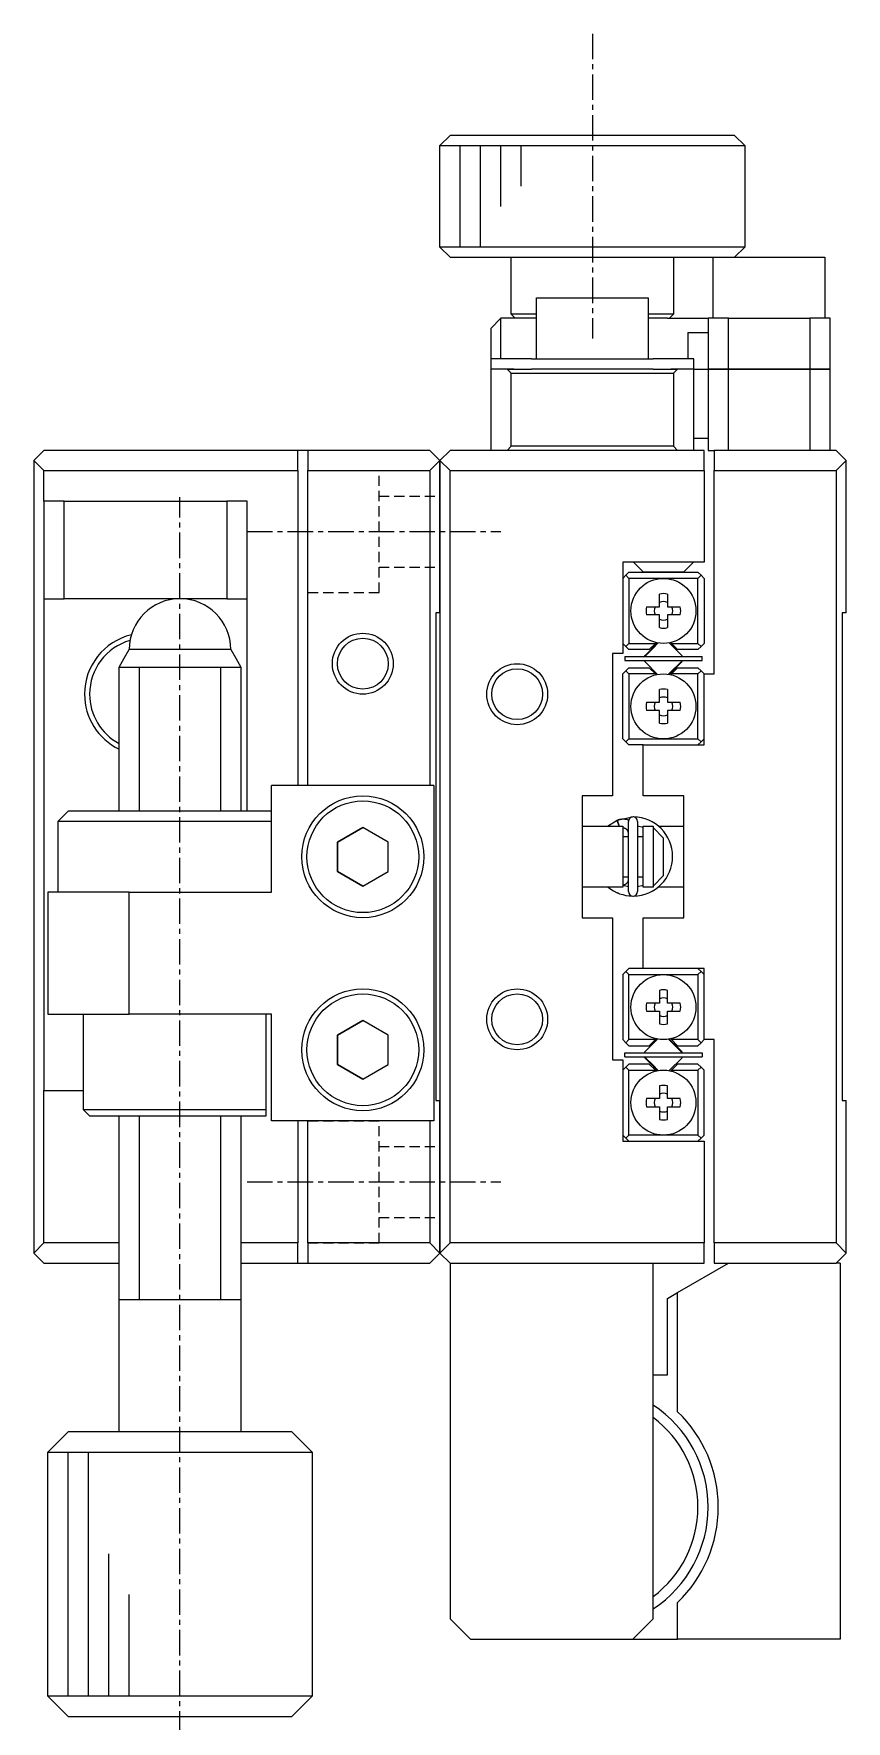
# Model space of a CAD drawing. Extents: x 7 to 335, y 10 to 221.
# Drawn here: x 294.6 to 334.6, y 85.8 to 168.8 of the extents above; entities that cross this region are included whole.
import ezdxf

# ---------------------------------------------------------------- set-up
doc = ezdxf.new("R2010")
doc.units = 0
doc.linetypes.add('CENTER', pattern=[2, 1.25, -0.25, 0.25, -0.25])
doc.linetypes.add('DASHED', pattern=[0.75, 0.5, -0.25])
doc.layers.get('0').update_dxf_attribs({"linetype": 'CONTINUOUS'})
doc.layers.add('CENTER', color=1, linetype='CENTER')

msp = doc.modelspace()

# ---------------------------------------------------------------- linework, layer by layer
at = {"color": 7, "linetype": 'CONTINUOUS'}
for p, q in [((314.647, 163.32), (315.147, 163.82)), ((329.147, 163.82), (315.147, 163.82)), ((315.147, 163.82), (315.147, 163.82)), ((329.147, 163.82), (329.647, 163.32)), ((314.647, 163.32), (314.648, 163.32)), ((314.647, 158.32), (314.647, 163.32)), ((314.648, 163.32), (329.647, 163.32)), ((329.647, 163.32), (329.647, 158.32)), ((329.647, 158.32), (314.647, 158.32)), ((315.147, 157.82), (314.647, 158.32)), ((315.147, 157.82), (328.097, 157.82)), ((315.147, 157.82), (318.147, 157.82)), ((318.147, 157.82), (326.147, 157.82)), ((318.147, 157.82), (326.147, 157.82)), ((318.147, 155.02), (318.147, 157.82)), ((326.147, 157.82), (328.097, 157.82)), ((326.147, 157.82), (326.147, 155.02)), ((328.097, 157.82), (333.597, 157.82)), ((328.097, 154.82), (328.097, 157.82)), ((329.647, 158.32), (329.147, 157.82)), ((333.597, 157.82), (333.597, 154.82)), ((319.397, 155.82), (324.897, 155.82)), ((319.397, 152.82), (319.397, 155.82)), ((324.897, 155.82), (324.897, 152.82)), ((317.647, 154.82), (317.147, 154.32)), ((317.647, 152.82), (317.647, 154.82)), ((319.397, 154.82), (317.647, 154.82)), ((319.397, 155.02), (318.147, 155.02)), ((318.347, 154.82), (318.147, 155.02)), ((326.147, 155.02), (324.897, 155.02)), ((325.847, 154.82), (324.897, 154.82)), ((325.847, 154.82), (327.847, 154.82)), ((326.147, 155.02), (325.947, 154.82)), ((328.847, 154.82), (327.847, 154.82)), ((327.847, 154.82), (327.847, 152.32)), ((328.847, 152.32), (328.847, 154.82)), ((328.847, 154.82), (332.847, 154.82)), ((332.847, 154.82), (332.847, 152.32)), ((333.847, 154.82), (332.847, 154.82)), ((333.847, 152.32), (333.847, 154.82)), ((317.147, 154.32), (317.147, 152.82)), ((326.847, 154.12), (326.847, 152.82)), ((326.847, 154.12), (327.847, 154.12)), ((317.147, 152.82), (317.147, 152.32)), ((319.147, 152.82), (317.147, 152.82)), ((319.147, 152.82), (325.147, 152.82)), ((327.147, 152.82), (325.147, 152.82)), ((327.147, 152.32), (327.147, 152.82)), ((317.947, 152.32), (317.147, 152.32)), ((317.147, 152.32), (317.147, 148.32)), ((317.947, 152.32), (318.147, 152.12)), ((318.275, 152.32), (317.947, 152.32)), ((317.947, 152.32), (318.275, 152.32)), ((318.147, 148.52), (318.147, 152.12)), ((318.147, 152.12), (326.147, 152.12)), ((318.275, 152.32), (319.147, 152.32)), ((325.147, 152.32), (319.147, 152.32)), ((325.147, 152.32), (326.019, 152.32)), ((326.347, 152.32), (326.019, 152.32)), ((326.019, 152.32), (326.347, 152.32)), ((326.147, 152.12), (326.347, 152.32)), ((326.147, 152.12), (326.147, 148.52)), ((327.147, 152.32), (326.347, 152.32)), ((327.147, 148.32), (327.147, 152.32)), ((327.147, 152.32), (327.847, 152.32)), ((327.847, 152.32), (328.847, 152.32)), ((328.847, 152.32), (327.847, 152.32)), ((327.847, 152.32), (327.847, 148.32)), ((332.847, 152.32), (328.847, 152.32)), ((328.847, 148.32), (328.847, 152.32)), ((328.847, 152.32), (332.847, 152.32)), ((332.847, 152.32), (333.847, 152.32)), ((333.847, 152.32), (332.847, 152.32)), ((332.847, 152.32), (332.847, 148.32)), ((333.847, 148.32), (333.847, 152.32)), ((327.147, 148.92), (327.847, 148.92)), ((294.647, 147.82), (295.147, 148.32)), ((295.147, 147.32), (294.647, 147.82)), ((294.647, 147.82), (294.647, 108.82)), ((307.647, 148.32), (295.147, 148.32)), ((307.647, 147.32), (307.647, 148.32)), ((308.147, 148.32), (307.647, 148.32)), ((314.147, 148.32), (308.147, 148.32)), ((308.147, 148.32), (308.147, 147.32)), ((314.647, 147.82), (314.147, 148.32)), ((314.147, 147.32), (314.647, 147.82)), ((314.647, 147.82), (315.147, 148.32)), ((315.147, 147.32), (314.647, 147.82)), ((314.647, 147.82), (314.647, 108.82)), ((314.647, 140.32), (314.647, 147.82)), ((327.647, 148.32), (315.147, 148.32)), ((318.147, 148.52), (317.947, 148.32)), ((326.147, 148.52), (318.147, 148.52)), ((326.347, 148.32), (326.147, 148.52)), ((327.647, 147.32), (327.647, 148.32)), ((327.847, 148.32), (328.147, 148.32)), ((334.147, 148.32), (328.147, 148.32)), ((328.147, 148.32), (328.147, 147.32)), ((334.647, 147.82), (334.147, 148.32)), ((334.147, 147.32), (334.647, 147.82)), ((334.647, 140.32), (334.647, 147.82)), ((295.147, 145.82), (295.147, 147.32)), ((295.147, 147.32), (307.647, 147.32)), ((307.647, 147.32), (307.647, 131.82)), ((308.147, 147.32), (314.147, 147.32)), ((308.147, 131.82), (308.147, 147.32)), ((314.147, 147.32), (314.147, 131.82)), ((315.147, 147.32), (327.647, 147.32)), ((315.147, 109.32), (315.147, 147.32)), ((327.647, 147.32), (327.647, 142.82)), ((328.147, 147.32), (334.147, 147.32)), ((328.147, 137.32), (328.147, 147.32)), ((334.147, 147.32), (334.147, 109.32)), ((295.147, 145.82), (295.147, 141.02)), ((296.147, 145.82), (295.147, 145.82)), ((296.147, 141.02), (296.147, 145.82)), ((296.147, 145.82), (304.147, 145.82)), ((304.147, 145.82), (304.147, 141.02)), ((305.147, 145.82), (304.147, 145.82)), ((305.147, 141.02), (305.147, 145.82)), ((327.647, 142.82), (323.647, 142.82)), ((323.647, 142.82), (323.647, 138.32)), ((323.647, 142.02), (323.797, 142.17)), ((323.947, 142.32), (323.797, 142.17)), ((323.797, 142.17), (323.947, 142.02)), ((323.947, 142.32), (327.347, 142.32)), ((325.647, 142.02), (323.947, 142.02)), ((323.947, 142.02), (323.947, 138.82)), ((324.397, 142.59), (324.166, 142.82)), ((324.647, 142.34), (324.397, 142.59)), ((324.647, 142.34), (326.647, 142.34)), ((327.347, 142.02), (325.647, 142.02)), ((326.897, 142.59), (326.647, 142.34)), ((327.128, 142.82), (326.897, 142.59)), ((327.497, 142.17), (327.347, 142.32)), ((327.347, 142.02), (327.497, 142.17)), ((327.347, 138.82), (327.347, 142.02)), ((327.497, 142.17), (327.647, 142.02)), ((327.647, 142.02), (327.647, 138.82)), ((325.447, 140.62), (325.447, 141.246)), ((325.847, 141.246), (325.847, 140.62)), ((295.147, 141.02), (296.147, 141.02)), ((295.147, 141.02), (295.147, 116.82)), ((304.147, 141.02), (296.147, 141.02)), ((304.147, 141.02), (305.147, 141.02)), ((305.147, 130.57), (305.147, 141.02)), ((324.821, 140.62), (325.447, 140.62)), ((325.847, 140.62), (326.473, 140.62)), ((314.447, 140.32), (314.447, 116.32)), ((314.647, 140.32), (314.447, 140.32)), ((325.447, 140.22), (324.821, 140.22)), ((325.447, 139.594), (325.447, 140.22)), ((326.473, 140.22), (325.847, 140.22)), ((325.847, 140.22), (325.847, 139.594)), ((334.447, 140.32), (334.447, 116.32)), ((334.647, 140.32), (334.447, 140.32)), ((323.797, 138.67), (323.647, 138.82)), ((323.947, 138.82), (323.797, 138.67)), ((323.947, 138.82), (325.248, 138.82)), ((324.746, 138.229), (325.362, 138.846)), ((324.948, 138.52), (325.248, 138.82)), ((325.134, 138.583), (325.392, 138.841)), ((325.248, 138.82), (325.289, 138.861)), ((325.932, 138.846), (326.549, 138.229)), ((326.005, 138.861), (326.046, 138.82)), ((326.046, 138.82), (327.347, 138.82)), ((326.046, 138.82), (326.346, 138.52)), ((327.497, 138.67), (327.347, 138.82)), ((327.647, 138.82), (327.497, 138.67)), ((298.847, 137.654), (299.097, 138.087)), ((299.097, 138.087), (299.347, 138.52)), ((301.87, 138.52), (299.347, 138.52)), ((304.347, 138.52), (301.87, 138.52)), ((304.347, 138.52), (304.597, 138.087)), ((304.597, 138.087), (304.847, 137.654)), ((323.147, 138.32), (323.147, 131.32)), ((323.647, 138.32), (323.147, 138.32)), ((323.747, 138.17), (327.547, 138.17)), ((323.747, 138.17), (323.747, 137.97)), ((323.747, 137.97), (327.547, 137.97)), ((323.797, 138.67), (323.947, 138.52)), ((324.948, 138.52), (323.947, 138.52)), ((324.746, 138.194), (325.134, 138.583)), ((325.362, 137.295), (324.746, 137.911)), ((326.549, 137.947), (325.902, 137.3)), ((326.549, 137.911), (325.932, 137.295)), ((327.347, 138.52), (326.346, 138.52)), ((327.347, 138.52), (327.497, 138.67)), ((327.547, 137.97), (327.547, 138.17)), ((298.847, 137.654), (301.874, 137.654)), ((298.847, 130.57), (298.847, 137.654)), ((301.874, 137.654), (304.847, 137.654)), ((304.847, 137.654), (304.847, 130.57)), ((323.647, 137.32), (323.797, 137.47)), ((323.647, 134.12), (323.647, 137.32)), ((323.947, 137.62), (323.797, 137.47)), ((323.797, 137.47), (323.947, 137.32)), ((323.947, 137.62), (324.948, 137.62)), ((323.947, 137.32), (323.947, 134.12)), ((325.248, 137.32), (323.947, 137.32)), ((325.248, 137.32), (324.948, 137.62)), ((325.289, 137.28), (325.248, 137.32)), ((326.046, 137.32), (326.005, 137.28)), ((326.346, 137.62), (326.046, 137.32)), ((327.347, 137.32), (326.046, 137.32)), ((326.346, 137.62), (327.347, 137.62)), ((327.497, 137.47), (327.347, 137.62)), ((327.347, 137.32), (327.497, 137.47)), ((327.347, 134.12), (327.347, 137.32)), ((327.497, 137.47), (327.647, 137.32)), ((327.647, 137.32), (328.147, 137.32)), ((327.647, 133.82), (327.647, 137.32)), ((325.447, 135.92), (325.447, 136.546)), ((325.847, 136.546), (325.847, 135.92)), ((324.821, 135.92), (325.447, 135.92)), ((325.447, 135.52), (324.821, 135.52)), ((325.447, 134.894), (325.447, 135.52)), ((325.847, 135.92), (326.473, 135.92)), ((326.473, 135.52), (325.847, 135.52)), ((325.847, 135.52), (325.847, 134.894)), ((323.797, 133.97), (323.647, 134.12)), ((323.947, 134.12), (323.797, 133.97)), ((323.797, 133.97), (323.947, 133.82)), ((323.947, 134.12), (325.647, 134.12)), ((324.647, 133.82), (323.947, 133.82)), ((324.647, 133.82), (327.647, 133.82)), ((324.647, 131.32), (324.647, 133.82)), ((325.647, 134.12), (327.347, 134.12)), ((327.497, 133.97), (327.347, 134.12)), ((327.347, 133.82), (327.497, 133.97)), ((327.647, 134.12), (327.497, 133.97)), ((314.347, 131.82), (306.347, 131.82)), ((306.347, 126.57), (306.347, 131.82)), ((314.347, 131.82), (314.347, 115.32)), ((321.647, 131.32), (321.647, 125.32)), ((323.147, 131.32), (321.647, 131.32)), ((326.647, 131.32), (324.647, 131.32)), ((326.647, 129.395), (326.647, 131.32)), ((295.847, 130.07), (296.347, 130.57)), ((306.347, 130.57), (296.347, 130.57)), ((295.847, 130.07), (306.347, 130.07)), ((295.847, 126.57), (295.847, 130.07)), ((310.847, 129.764), (309.597, 129.042)), ((309.597, 129.042), (310.847, 129.764)), ((312.097, 129.042), (310.847, 129.764)), ((321.647, 129.82), (323.647, 129.82)), ((322.889, 129.821), (323.371, 130.122)), ((323.338, 130.107), (323.362, 130.118)), ((323.362, 130.118), (324.121, 130.284)), ((323.362, 130.118), (323.461, 129.82)), ((323.367, 130.12), (323.366, 130.116)), ((323.366, 130.116), (323.366, 130.111)), ((323.366, 130.111), (323.366, 130.104)), ((323.366, 130.104), (323.367, 130.096)), ((323.369, 130.122), (323.367, 130.12)), ((323.367, 130.096), (323.368, 130.087)), ((323.368, 130.087), (323.371, 130.076)), ((323.372, 130.123), (323.369, 130.122)), ((323.37, 130.123), (323.401, 130.136)), ((323.371, 130.076), (323.373, 130.064)), ((323.373, 130.064), (323.377, 130.052)), ((323.377, 130.052), (323.381, 130.038)), ((323.381, 130.038), (323.386, 130.023)), ((323.386, 130.023), (323.391, 130.007)), ((323.391, 130.007), (323.397, 129.991)), ((323.397, 129.991), (323.403, 129.975)), ((323.401, 130.136), (323.435, 130.148)), ((323.403, 129.975), (323.41, 129.957)), ((323.41, 129.957), (323.417, 129.94)), ((323.417, 129.94), (323.424, 129.922)), ((323.424, 129.922), (323.432, 129.905)), ((323.432, 129.905), (323.439, 129.887)), ((323.435, 130.148), (323.469, 130.158)), ((323.439, 129.887), (323.447, 129.87)), ((323.447, 129.87), (323.455, 129.853)), ((323.455, 129.853), (323.463, 129.836)), ((323.463, 129.836), (323.471, 129.82)), ((323.469, 130.158), (323.504, 130.166)), ((323.504, 130.166), (323.539, 130.173)), ((323.539, 130.173), (323.575, 130.178)), ((323.575, 130.178), (323.61, 130.181)), ((323.61, 130.181), (323.646, 130.183)), ((323.646, 130.183), (323.681, 130.182)), ((323.647, 129.82), (323.647, 126.82)), ((323.652, 129.733), (323.647, 129.732)), ((323.666, 129.732), (323.652, 129.733)), ((323.679, 129.732), (323.666, 129.732)), ((323.693, 129.73), (323.679, 129.732)), ((323.681, 130.182), (323.717, 130.18)), ((323.706, 129.728), (323.693, 129.73)), ((323.72, 129.725), (323.706, 129.728)), ((323.717, 130.18), (323.753, 130.176)), ((323.733, 129.721), (323.72, 129.725)), ((323.746, 129.717), (323.733, 129.721)), ((323.758, 129.712), (323.746, 129.717)), ((323.753, 130.176), (323.788, 130.17)), ((323.771, 129.707), (323.758, 129.712)), ((323.783, 129.7), (323.771, 129.707)), ((323.794, 129.694), (323.783, 129.7)), ((323.788, 130.17), (323.823, 130.163)), ((323.806, 129.686), (323.794, 129.694)), ((323.817, 129.678), (323.806, 129.686)), ((323.827, 129.67), (323.817, 129.678)), ((323.823, 130.163), (323.857, 130.154)), ((323.837, 129.661), (323.827, 129.67)), ((323.847, 129.652), (323.837, 129.661)), ((323.856, 129.642), (323.847, 129.652)), ((323.865, 129.632), (323.856, 129.642)), ((323.857, 130.154), (323.891, 130.143)), ((323.873, 129.621), (323.865, 129.632)), ((323.881, 129.61), (323.873, 129.621)), ((323.888, 129.598), (323.881, 129.61)), ((323.894, 129.586), (323.888, 129.598)), ((323.891, 130.143), (323.925, 130.13)), ((323.9, 129.574), (323.894, 129.586)), ((323.906, 129.562), (323.9, 129.574)), ((323.91, 129.549), (323.906, 129.562)), ((323.914, 129.537), (323.91, 129.549)), ((323.925, 130.13), (323.936, 130.126)), ((323.926, 126.611), (323.926, 130.061)), ((324.376, 130.061), (324.376, 126.611)), ((324.647, 129.753), (324.376, 129.82)), ((324.647, 126.82), (324.647, 129.82)), ((324.647, 129.82), (325.147, 129.82)), ((325.147, 129.82), (325.147, 129.766)), ((325.147, 129.766), (325.147, 126.875)), ((325.647, 129.237), (325.147, 129.766)), ((325.413, 129.82), (326.647, 129.82)), ((309.597, 129.042), (309.597, 127.599)), ((309.597, 127.599), (309.597, 129.042)), ((312.097, 127.599), (312.097, 129.042)), ((323.647, 129.32), (323.926, 129.32)), ((323.918, 129.524), (323.914, 129.537)), ((323.921, 129.51), (323.918, 129.524)), ((323.923, 129.497), (323.921, 129.51)), ((323.925, 129.484), (323.923, 129.497)), ((323.926, 129.47), (323.925, 129.484)), ((323.926, 129.458), (323.926, 129.47)), ((324.376, 129.32), (324.647, 129.32)), ((325.647, 127.404), (325.647, 129.237)), ((326.647, 127.245), (326.647, 129.395)), ((309.597, 127.599), (310.847, 126.877)), ((310.847, 126.877), (309.597, 127.599)), ((310.847, 126.877), (312.097, 127.599)), ((323.926, 127.32), (323.647, 127.32)), ((323.868, 127.045), (323.876, 127.055)), ((323.876, 127.055), (323.884, 127.067)), ((323.884, 127.067), (323.891, 127.078)), ((323.891, 127.078), (323.897, 127.09)), ((323.897, 127.09), (323.903, 127.103)), ((323.903, 127.103), (323.908, 127.115)), ((323.908, 127.115), (323.912, 127.128)), ((323.912, 127.128), (323.916, 127.141)), ((323.916, 127.141), (323.919, 127.154)), ((323.919, 127.154), (323.922, 127.167)), ((323.922, 127.167), (323.924, 127.18)), ((323.924, 127.18), (323.925, 127.194)), ((323.925, 127.194), (323.926, 127.207)), ((323.926, 127.207), (323.926, 127.215)), ((324.647, 127.32), (324.376, 127.32)), ((325.147, 126.875), (325.647, 127.404)), ((326.647, 125.32), (326.647, 127.245)), ((295.347, 126.57), (295.347, 120.57)), ((299.347, 126.57), (295.347, 126.57)), ((299.347, 120.57), (299.347, 126.57)), ((299.347, 126.57), (306.347, 126.57)), ((323.647, 126.82), (321.647, 126.82)), ((323.37, 126.55), (323.349, 126.56)), ((323.369, 126.55), (323.37, 126.549)), ((323.37, 126.549), (323.372, 126.549)), ((323.416, 126.531), (323.37, 126.549)), ((323.372, 126.549), (323.372, 126.55)), ((323.375, 126.549), (323.372, 126.549)), ((323.42, 126.53), (323.416, 126.531)), ((323.422, 126.529), (323.42, 126.53)), ((323.427, 126.527), (323.422, 126.529)), ((323.43, 126.526), (323.427, 126.527)), ((323.431, 126.526), (323.43, 126.526)), ((323.433, 126.525), (323.431, 126.526)), ((323.647, 126.94), (323.656, 126.939)), ((323.647, 126.922), (323.926, 126.852)), ((323.656, 126.939), (323.67, 126.94)), ((323.67, 126.94), (323.684, 126.941)), ((323.684, 126.941), (323.697, 126.943)), ((323.697, 126.943), (323.711, 126.945)), ((323.711, 126.945), (323.724, 126.948)), ((323.724, 126.948), (323.737, 126.952)), ((323.737, 126.952), (323.75, 126.957)), ((323.75, 126.957), (323.762, 126.962)), ((323.762, 126.962), (323.775, 126.967)), ((323.775, 126.967), (323.787, 126.974)), ((323.787, 126.974), (323.798, 126.981)), ((323.798, 126.981), (323.81, 126.988)), ((323.81, 126.988), (323.821, 126.996)), ((323.821, 126.996), (323.831, 127.005)), ((323.831, 127.005), (323.841, 127.014)), ((323.841, 127.014), (323.851, 127.024)), ((323.851, 127.024), (323.86, 127.034)), ((323.86, 127.034), (323.868, 127.045)), ((324.376, 126.852), (324.647, 126.919)), ((325.147, 126.82), (324.647, 126.82)), ((325.147, 126.875), (325.147, 126.82)), ((325.375, 126.82), (325.375, 126.82)), ((325.375, 126.82), (325.375, 126.82)), ((326.647, 126.82), (325.376, 126.82)), ((321.647, 125.32), (323.147, 125.32)), ((323.147, 125.32), (323.147, 118.32)), ((324.647, 125.32), (326.647, 125.32)), ((324.647, 122.82), (324.647, 125.32)), ((323.797, 122.67), (323.647, 122.52)), ((323.647, 122.52), (323.647, 119.32)), ((323.797, 122.67), (323.947, 122.82)), ((323.947, 122.52), (323.797, 122.67)), ((324.647, 122.82), (323.947, 122.82)), ((323.947, 122.52), (325.647, 122.52)), ((323.947, 119.32), (323.947, 122.52)), ((327.647, 122.82), (324.647, 122.82)), ((325.647, 122.52), (327.347, 122.52)), ((327.347, 122.82), (327.497, 122.67)), ((327.497, 122.67), (327.347, 122.52)), ((327.347, 122.52), (327.347, 119.32)), ((327.647, 122.52), (327.497, 122.67)), ((327.647, 119.32), (327.647, 122.82)), ((325.447, 121.746), (325.447, 121.12)), ((325.847, 121.12), (325.847, 121.746)), ((295.347, 120.57), (299.347, 120.57)), ((297.097, 115.87), (297.097, 120.57)), ((306.347, 120.57), (299.347, 120.57)), ((306.097, 115.87), (306.097, 120.57)), ((306.347, 115.32), (306.347, 120.57)), ((325.447, 121.12), (324.821, 121.12)), ((324.821, 120.72), (325.447, 120.72)), ((325.447, 120.72), (325.447, 120.094)), ((326.473, 121.12), (325.847, 121.12)), ((325.847, 120.72), (326.473, 120.72)), ((325.847, 120.094), (325.847, 120.72)), ((310.847, 120.264), (309.597, 119.542)), ((309.597, 119.542), (310.847, 120.264)), ((312.097, 119.542), (310.847, 120.264)), ((309.597, 119.542), (309.597, 118.099)), ((309.597, 118.099), (309.597, 119.542)), ((312.097, 118.099), (312.097, 119.542)), ((323.647, 119.32), (323.797, 119.17)), ((323.797, 119.17), (323.947, 119.32)), ((323.947, 119.02), (323.797, 119.17)), ((325.248, 119.32), (323.947, 119.32)), ((323.947, 119.02), (324.948, 119.02)), ((324.746, 118.729), (325.362, 119.346)), ((325.248, 119.32), (324.948, 119.02)), ((325.289, 119.361), (325.248, 119.32)), ((326.549, 118.694), (325.902, 119.341)), ((325.932, 119.346), (326.549, 118.729)), ((326.046, 119.32), (326.005, 119.361)), ((327.347, 119.32), (326.046, 119.32)), ((326.346, 119.02), (326.046, 119.32)), ((326.346, 119.02), (327.347, 119.02)), ((327.347, 119.32), (327.497, 119.17)), ((327.497, 119.17), (327.347, 119.02)), ((327.497, 119.17), (327.647, 119.32)), ((328.147, 119.32), (327.647, 119.32)), ((328.147, 109.32), (328.147, 119.32)), ((309.597, 118.099), (310.847, 117.377)), ((310.847, 117.377), (309.597, 118.099)), ((310.847, 117.377), (312.097, 118.099)), ((323.147, 118.32), (323.647, 118.32)), ((323.647, 118.32), (323.647, 114.32)), ((323.797, 117.97), (323.647, 117.82)), ((323.747, 118.47), (323.747, 118.67)), ((323.747, 118.67), (327.547, 118.67)), ((323.747, 118.47), (327.547, 118.47)), ((323.797, 117.97), (323.947, 118.12)), ((323.947, 117.82), (323.797, 117.97)), ((324.948, 118.12), (323.947, 118.12)), ((324.746, 118.447), (325.134, 118.058)), ((325.362, 117.795), (324.746, 118.411)), ((324.948, 118.12), (325.248, 117.82)), ((325.134, 118.058), (325.392, 117.8)), ((326.549, 118.411), (325.932, 117.795)), ((326.046, 117.82), (326.346, 118.12)), ((327.347, 118.12), (326.346, 118.12)), ((327.347, 118.12), (327.497, 117.97)), ((327.497, 117.97), (327.347, 117.82)), ((327.647, 117.82), (327.497, 117.97)), ((327.547, 118.67), (327.547, 118.47)), ((323.947, 117.82), (325.248, 117.82)), ((323.947, 114.62), (323.947, 117.82)), ((325.248, 117.82), (325.289, 117.78)), ((326.005, 117.78), (326.046, 117.82)), ((326.046, 117.82), (327.347, 117.82)), ((327.347, 117.82), (327.347, 114.62)), ((327.647, 114.62), (327.647, 117.82)), ((295.147, 116.82), (297.097, 116.82)), ((295.147, 109.32), (295.147, 116.82)), ((314.447, 116.32), (314.647, 116.32)), ((314.647, 108.82), (314.647, 116.32)), ((325.447, 116.42), (324.821, 116.42)), ((325.447, 117.046), (325.447, 116.42)), ((325.847, 116.42), (325.847, 117.046)), ((326.473, 116.42), (325.847, 116.42)), ((334.447, 116.32), (334.647, 116.32)), ((334.647, 108.82), (334.647, 116.32)), ((306.097, 115.87), (297.097, 115.87)), ((297.397, 115.57), (297.097, 115.87)), ((297.397, 115.57), (306.097, 115.57)), ((298.847, 106.52), (298.847, 115.57)), ((304.847, 115.57), (304.847, 106.52)), ((306.097, 115.57), (306.097, 115.87)), ((324.821, 116.02), (325.447, 116.02)), ((325.447, 116.02), (325.447, 115.394)), ((325.847, 116.02), (326.473, 116.02)), ((325.847, 115.394), (325.847, 116.02)), ((314.347, 115.32), (306.347, 115.32)), ((307.647, 115.32), (307.647, 109.32)), ((308.147, 109.32), (308.147, 115.32)), ((314.147, 115.32), (314.147, 109.32)), ((323.647, 114.62), (323.797, 114.47)), ((323.797, 114.47), (323.947, 114.62)), ((325.647, 114.62), (323.947, 114.62)), ((327.347, 114.62), (325.647, 114.62)), ((327.347, 114.62), (327.497, 114.47)), ((327.497, 114.47), (327.647, 114.62)), ((323.647, 114.32), (327.647, 114.32)), ((323.947, 114.32), (323.797, 114.47)), ((327.497, 114.47), (327.347, 114.32)), ((327.647, 114.32), (327.647, 109.32)), ((294.647, 108.82), (295.147, 109.32)), ((295.147, 108.32), (294.647, 108.82)), ((298.847, 109.32), (295.147, 109.32)), ((307.647, 109.32), (304.847, 109.32)), ((307.647, 108.32), (307.647, 109.32)), ((314.147, 109.32), (308.147, 109.32)), ((308.147, 109.32), (308.147, 108.32)), ((314.647, 108.82), (314.147, 109.32)), ((314.147, 108.32), (314.647, 108.82)), ((314.647, 108.82), (315.147, 109.32)), ((315.147, 108.32), (314.647, 108.82)), ((327.647, 109.32), (315.147, 109.32)), ((327.647, 108.32), (327.647, 109.32)), ((334.147, 109.32), (328.147, 109.32)), ((328.147, 109.32), (328.147, 108.32)), ((334.647, 108.82), (334.147, 109.32)), ((334.147, 108.32), (334.647, 108.82)), ((295.147, 108.32), (298.847, 108.32)), ((304.847, 108.32), (307.647, 108.32)), ((307.647, 108.32), (308.147, 108.32)), ((308.147, 108.32), (314.147, 108.32)), ((315.147, 108.32), (315.147, 90.82)), ((315.147, 108.32), (327.647, 108.32)), ((325.147, 90.82), (325.147, 108.32)), ((326.347, 106.877), (328.847, 108.32)), ((328.147, 108.32), (334.147, 108.32)), ((334.347, 108.32), (334.147, 108.32)), ((334.347, 108.32), (334.347, 89.82)), ((298.847, 106.52), (298.847, 106.525)), ((301.774, 106.52), (298.847, 106.52)), ((298.847, 100.02), (298.847, 106.52)), ((298.847, 106.515), (298.847, 106.52)), ((301.847, 106.52), (301.774, 106.52)), ((301.974, 106.52), (301.847, 106.52)), ((304.847, 106.52), (301.974, 106.52)), ((304.847, 106.525), (304.847, 106.52)), ((304.847, 106.52), (304.847, 100.02)), ((304.847, 106.52), (304.847, 106.515)), ((325.847, 106.588), (326.347, 106.877)), ((325.847, 102.82), (325.847, 106.588)), ((326.347, 101.011), (326.347, 106.877)), ((325.147, 102.82), (325.847, 102.82)), ((295.347, 99.02), (296.347, 100.02)), ((301.897, 100.02), (296.347, 100.02)), ((307.347, 100.02), (301.897, 100.02)), ((307.347, 100.02), (308.347, 99.02)), ((295.347, 99.02), (301.906, 99.02)), ((295.347, 87.02), (295.347, 99.02)), ((301.906, 99.02), (308.347, 99.02)), ((308.347, 99.02), (308.347, 87.02)), ((326.347, 89.82), (326.347, 91.63)), ((316.147, 89.82), (315.147, 90.82)), ((325.147, 90.82), (324.147, 89.82)), ((316.147, 89.82), (324.147, 89.82)), ((324.147, 89.82), (326.347, 89.82)), ((334.347, 89.82), (326.347, 89.82)), ((308.347, 87.02), (295.347, 87.02)), ((296.347, 86.02), (295.347, 87.02)), ((308.347, 87.02), (307.347, 86.02)), ((296.347, 86.02), (307.347, 86.02))]:
    msp.add_line(p, q, dxfattribs=at)
at = {"color": 3, "linetype": 'CONTINUOUS'}
for p, q in [((315.647, 158.32), (315.647, 163.32)), ((316.647, 158.32), (316.647, 163.32)), ((317.647, 160.32), (317.647, 163.32)), ((318.647, 161.32), (318.647, 163.32)), ((299.847, 130.57), (299.847, 137.654)), ((303.847, 137.654), (303.847, 130.57)), ((299.847, 106.52), (299.847, 115.57)), ((303.847, 115.57), (303.847, 106.52)), ((296.347, 87.02), (296.347, 99.02)), ((297.347, 87.02), (297.347, 99.02)), ((298.347, 87.02), (298.347, 94.02)), ((299.347, 87.02), (299.347, 92.02))]:
    msp.add_line(p, q, dxfattribs=at)
at = {"color": 3, "linetype": 'DASHED'}
for p, q in [((308.147, 147.32), (311.647, 147.32)), ((311.647, 141.32), (311.647, 147.32)), ((311.647, 146.07), (314.647, 146.07)), ((311.647, 142.57), (314.647, 142.57)), ((308.147, 141.32), (311.647, 141.32)), ((308.147, 115.32), (311.647, 115.32)), ((311.647, 109.32), (311.647, 115.32)), ((311.647, 114.07), (314.647, 114.07)), ((311.647, 110.57), (314.647, 110.57)), ((308.147, 109.32), (311.647, 109.32))]:
    msp.add_line(p, q, dxfattribs=at)
at = {"color": 7, "linetype": 'CONTINUOUS'}
for centre, radius in [((325.647, 140.42), 1.6), ((310.847, 137.82), 1.25), ((318.447, 136.32), 1.25), ((325.647, 135.72), 1.6), ((310.847, 128.32), 3), ((310.847, 128.32), 2.75), ((325.647, 120.92), 1.6), ((310.847, 118.82), 3), ((310.847, 118.82), 2.75), ((318.447, 120.32), 1.25), ((325.647, 116.22), 1.6)]:
    msp.add_circle(centre, radius, dxfattribs=at)
at = {"color": 3, "linetype": 'CONTINUOUS'}
for centre in [(310.847, 137.82), (318.447, 136.32), (318.447, 120.32)]:
    msp.add_circle(centre, 1.5, dxfattribs=at)
at = {"color": 7, "linetype": 'CONTINUOUS'}
for centre, radius, start, end in [((325.647, 140.42), 0.85, 76.39104, 103.60896), ((301.847, 138.52), 2.5, 90, 180), ((301.847, 138.52), 2.5, 0, 90), ((325.647, 140.42), 0.85, 166.39104, 193.60896), ((325.647, 140.42), 0.459, 154.18608, 205.81392), ((325.647, 140.42), 0.459, 64.18608, 115.81392), ((325.647, 140.42), 0.459, 334.18608, 25.81392), ((325.647, 140.42), 0.85, 346.39104, 13.60896), ((325.647, 140.42), 0.459, 244.18608, 295.81392), ((325.647, 140.42), 0.85, 256.39104, 283.60896), ((300.147, 136.32), 3, 103.38593, 180), ((300.147, 136.32), 2.75, 106.05372, 180), ((324.887, 138.088), 0.2, 135, 155.69388), ((324.887, 138.053), 0.2, 204.30612, 225), ((324.887, 138.053), 0.2, 135, 143.95728), ((326.407, 138.088), 0.2, 24.30612, 45), ((326.407, 138.053), 0.2, 315, 335.69388), ((326.407, 138.088), 0.2, 315, 323.95728), ((300.147, 136.32), 3, 180, 244.32071), ((300.147, 136.32), 2.75, 180, 241.78852), ((325.647, 135.72), 0.85, 76.39104, 103.60896), ((325.647, 135.72), 0.85, 166.39104, 193.60896), ((325.647, 135.72), 0.459, 154.18608, 205.81392), ((325.647, 135.72), 0.459, 64.18608, 115.81392), ((325.647, 135.72), 0.459, 334.18608, 25.81392), ((325.647, 135.72), 0.85, 346.39104, 13.60896), ((325.647, 135.72), 0.459, 244.18608, 295.81392), ((325.647, 135.72), 0.85, 256.39104, 283.60896), ((324.151, 130.061), 0.225, 0, 180), ((324.151, 128.336), 1.949, 270.84257, 89.25274), ((324.153, 128.342), 1.955, 231.13212, 269.06358), ((324.151, 126.611), 0.225, 180, 0), ((325.647, 120.92), 0.85, 76.39104, 103.60896), ((325.647, 120.92), 0.459, 64.18608, 115.81392), ((325.647, 120.92), 0.85, 166.39104, 193.60896), ((325.647, 120.92), 0.459, 154.18608, 205.81392), ((325.647, 120.92), 0.459, 244.18608, 295.81392), ((325.647, 120.92), 0.459, 334.18608, 25.81392), ((325.647, 120.92), 0.85, 346.39104, 13.60896), ((325.647, 120.92), 0.85, 256.39104, 283.60896), ((324.887, 118.588), 0.2, 135, 155.69388), ((324.887, 118.553), 0.2, 204.30612, 225), ((324.887, 118.588), 0.2, 216.04272, 225), ((326.407, 118.588), 0.2, 24.30612, 45), ((326.407, 118.553), 0.2, 36.04272, 45), ((326.407, 118.553), 0.2, 315, 335.69388), ((325.647, 116.22), 0.85, 166.39104, 193.60896), ((325.647, 116.22), 0.459, 154.18608, 205.81392), ((325.647, 116.22), 0.85, 76.39104, 103.60896), ((325.647, 116.22), 0.459, 64.18608, 115.81392), ((325.647, 116.22), 0.459, 334.18608, 25.81392), ((325.647, 116.22), 0.85, 346.39104, 13.60896), ((325.647, 116.22), 0.459, 244.18608, 295.81392), ((325.647, 116.22), 0.85, 256.39104, 283.60896), ((321.847, 96.32), 6, 303.36701, 56.63299), ((321.847, 96.32), 5.5, 306.8699, 53.1301), ((321.847, 96.32), 6.5, 313.81306, 46.18694)]:
    msp.add_arc(centre, radius, start, end, dxfattribs=at)
at = {"layer": 'CENTER', "color": 1, "linetype": 'CENTER'}
for p, q in [((322.147, 168.82), (322.147, 153.82)), ((301.847, 81.02), (301.847, 146.02)), ((305.147, 144.32), (317.647, 144.32)), ((305.147, 112.32), (317.647, 112.32))]:
    msp.add_line(p, q, dxfattribs=at)

doc.saveas('drawing.dxf')
